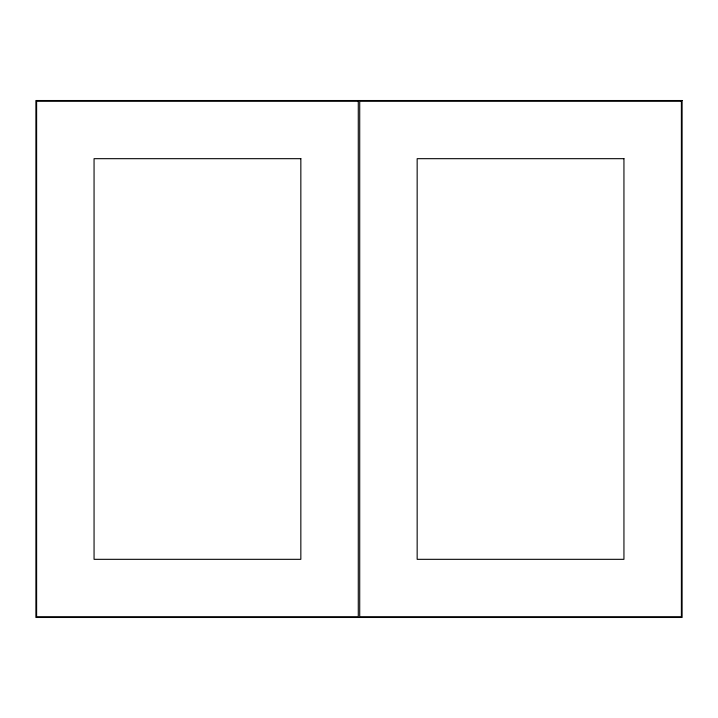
<?xml version="1.0" encoding="UTF-8"?>
<svg xmlns="http://www.w3.org/2000/svg" width="718" height="718" viewBox="0 0 718 718"><rect width="100%" height="100%" fill="white"/><g stroke="black" fill="none" stroke-linecap="round" stroke-linejoin="round"><path stroke-width="1.08" d="M682.1 100.52L35.9 100.52L35.9 617.48L682.1 617.48L682.1 100.52M358.282 101.238L36.618 101.238L36.618 616.762L358.282 616.762L358.282 101.238M681.382 101.238L359.718 101.238L359.718 616.762L681.382 616.762L681.382 101.238M300.842 158.678L94.058 158.678L94.058 559.322L300.842 559.322L300.842 158.678M623.942 158.678L417.158 158.678L417.158 559.322L623.942 559.322L623.942 158.678"/></g></svg>
